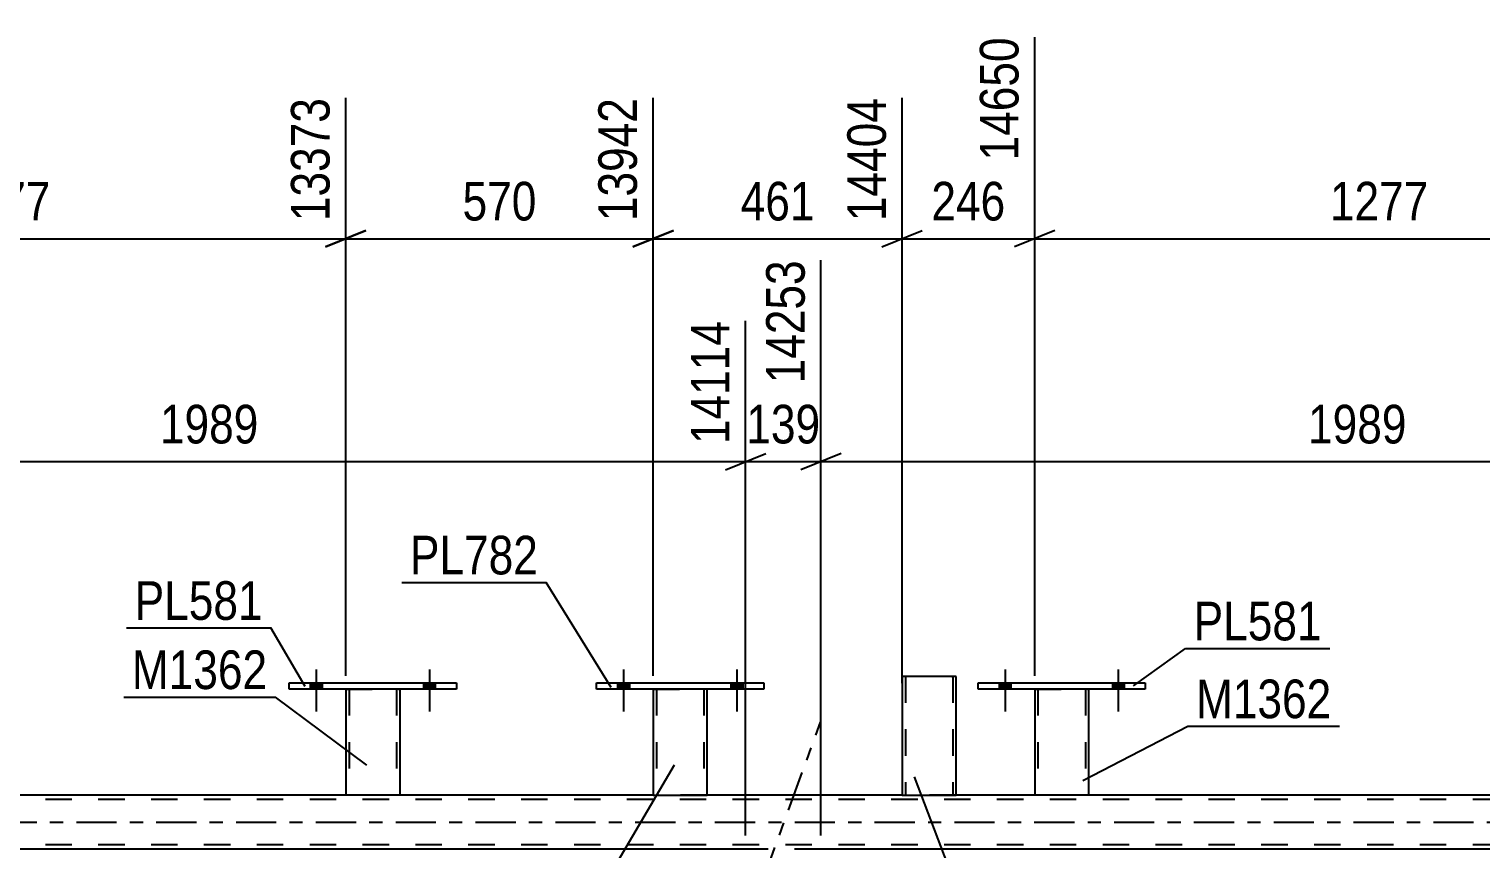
# Model space of a CAD drawing. Header units: millimetres. Extents: x 0 to 841, y 0 to 594.
# Drawn here: x 588.8 to 696.4, y 457.7 to 518.5 of the extents above; entities that cross this region are included whole.
import ezdxf

# ---------------------------------------------------------------- set-up
doc = ezdxf.new("R2010")
doc.units = ezdxf.units.MM
doc.linetypes.add('DXK_LINE_DOT2', pattern=[3.9198, 1.9599, -1.9599])
doc.linetypes.add('DXK_LINE_DOT3', pattern=[5.9187, 2.979, -0.9799, 0.9799, -0.9799])
doc.styles.add('Arial Narrow', font='ARIALN.TTF', dxfattribs={"height": 0.2})

# ---------------------------------------------------------------- blocks, each defined once
blk = doc.blocks.new('Part-318884981-3870 - 3854')
at = {"color": 7, "linetype": 'DXK_LINE_DOT3'}
blk.add_line((596.49, 327.05), (647.45, 467.06), dxfattribs=at)
blk = doc.blocks.new('Bolt-318884981-4314 - 3854')
at = {"linetype": 'Continuous'}
for points in [[(632.4, 469.5), (633.28, 469.5), (633.28, 469.98), (632.4, 469.98)], [(640.8, 469.5), (641.68, 469.5), (641.68, 469.98), (640.8, 469.98)]]:
    blk.add_hatch(color=1, dxfattribs=at).paths.add_polyline_path(points)
at = {"color": 1, "linetype": 'Continuous'}
for p, q in [((632.84, 470.98), (632.84, 467.86)), ((641.24, 470.98), (641.24, 467.86)), ((632.4, 469.98), (632.4, 469.5)), ((633.28, 469.98), (633.28, 469.5)), ((640.8, 469.98), (640.8, 469.5)), ((641.68, 469.98), (641.68, 469.5))]:
    blk.add_line(p, q, dxfattribs=at)
blk = doc.blocks.new('Part-318884981-3921 - 3854')
at = {"color": 2, "linetype": 'Continuous'}
for p, q in [((635.04, 461.66), (77.35, 461.66)), ((653.5, 461.66), (639.04, 461.66)), ((740.89, 461.66), (657.5, 461.66)), ((641.9, 457.66), (562.34, 457.66)), ((727.04, 457.66), (647.48, 457.66))]:
    blk.add_line(p, q, dxfattribs=at)
at = {"color": 7, "linetype": 'DXK_LINE_DOT2'}
for p, q in [((740.89, 461.34), (77.35, 461.34)), ((639.04, 461.66), (635.04, 461.66)), ((657.5, 461.66), (653.5, 461.66)), ((740.89, 457.98), (77.35, 457.98)), ((647.48, 457.66), (641.9, 457.66))]:
    blk.add_line(p, q, dxfattribs=at)
at = {"color": 7, "linetype": 'DXK_LINE_DOT3'}
blk.add_line((77.35, 459.66), (740.89, 459.66), dxfattribs=at)
blk = doc.blocks.new('Bolt-318884981-4264 - 3854')
at = {"linetype": 'Continuous'}
for points in [[(660.69, 469.5), (661.57, 469.5), (661.57, 469.98), (660.69, 469.98)], [(669.09, 469.5), (669.97, 469.5), (669.97, 469.98), (669.09, 469.98)]]:
    blk.add_hatch(color=1, dxfattribs=at).paths.add_polyline_path(points)
at = {"color": 1, "linetype": 'Continuous'}
for p, q in [((661.13, 470.98), (661.13, 467.86)), ((669.53, 470.98), (669.53, 467.86)), ((660.69, 469.98), (660.69, 469.5)), ((661.57, 469.98), (661.57, 469.5)), ((669.09, 469.98), (669.09, 469.5)), ((669.97, 469.98), (669.97, 469.5))]:
    blk.add_line(p, q, dxfattribs=at)
blk = doc.blocks.new('Bolt-318884981-4265 - 3854')
at = {"linetype": 'Continuous'}
for points in [[(660.69, 469.5), (661.57, 469.5), (661.57, 469.98), (660.69, 469.98)], [(669.09, 469.5), (669.97, 469.5), (669.97, 469.98), (669.09, 469.98)]]:
    blk.add_hatch(color=1, dxfattribs=at).paths.add_polyline_path(points)
at = {"color": 1, "linetype": 'Continuous'}
for p, q in [((661.13, 470.98), (661.13, 467.86)), ((669.53, 470.98), (669.53, 467.86)), ((660.69, 469.98), (660.69, 469.5)), ((661.57, 469.98), (661.57, 469.5)), ((669.09, 469.98), (669.09, 469.5)), ((669.97, 469.98), (669.97, 469.5))]:
    blk.add_line(p, q, dxfattribs=at)
blk = doc.blocks.new('Part-318884981-4320 - 3854')
at = {"color": 2, "linetype": 'Continuous'}
for p, q in [((657.5, 470.46), (653.5, 470.46)), ((653.5, 470.46), (653.5, 461.66)), ((657.5, 461.66), (657.5, 470.46)), ((653.5, 461.66), (657.5, 461.66))]:
    blk.add_line(p, q, dxfattribs=at)
at = {"color": 7, "linetype": 'DXK_LINE_DOT2'}
for p, q in [((653.74, 470.46), (653.74, 461.66)), ((657.19, 470.46), (657.2, 470.46)), ((657.2, 470.46), (657.24, 470.46)), ((657.24, 470.46), (657.26, 470.46)), ((657.26, 470.46), (657.26, 461.66)), ((657.24, 461.66), (657.2, 461.66)), ((657.24, 461.66), (657.2, 461.66)), ((657.26, 461.66), (657.24, 461.66)), ((657.24, 461.66), (657.26, 461.66))]:
    blk.add_line(p, q, dxfattribs=at)
blk = doc.blocks.new('Part-318884981-4212 - 3854')
at = {"color": 7, "linetype": 'DXK_LINE_DOT2'}
for p, q in [((612.25, 469.51), (616.25, 469.51)), ((612.25, 469.5), (612.25, 469.51)), ((612.25, 469.51), (612.25, 469.5)), ((612.49, 469.51), (612.49, 461.67)), ((616.01, 469.51), (616.01, 461.67)), ((616.25, 469.51), (616.25, 469.5)), ((616.25, 469.5), (616.25, 469.51)), ((615.95, 461.67), (615.99, 461.67)), ((615.95, 461.67), (615.99, 461.67)), ((615.99, 461.67), (616.01, 461.67)), ((615.99, 461.67), (616.01, 461.67))]:
    blk.add_line(p, q, dxfattribs=at)
at = {"color": 2, "linetype": 'Continuous'}
for p, q in [((612.25, 469.5), (612.25, 461.67)), ((616.25, 469.5), (616.25, 461.67)), ((612.25, 461.67), (616.25, 461.67))]:
    blk.add_line(p, q, dxfattribs=at)
blk = doc.blocks.new('Part-318884981-4217 - 3854')
at = {"color": 2, "linetype": 'Continuous'}
for p, q in [((608.05, 469.98), (620.45, 469.98)), ((608.05, 469.5), (608.05, 469.98)), ((620.45, 469.5), (608.05, 469.5)), ((620.45, 469.98), (620.45, 469.5))]:
    blk.add_line(p, q, dxfattribs=at)
blk = doc.blocks.new('Part-318884981-4222 - 3854')
at = {"color": 7, "linetype": 'DXK_LINE_DOT2'}
for p, q in [((663.33, 469.51), (667.33, 469.51)), ((663.33, 469.5), (663.33, 469.51)), ((663.33, 469.51), (663.33, 469.5)), ((663.57, 469.51), (663.57, 461.67)), ((667.09, 469.51), (667.09, 461.67)), ((667.33, 469.51), (667.33, 469.5)), ((667.33, 469.5), (667.33, 469.51)), ((667.04, 461.67), (667.07, 461.67)), ((667.04, 461.67), (667.07, 461.67)), ((667.07, 461.67), (667.09, 461.67)), ((667.07, 461.67), (667.09, 461.67))]:
    blk.add_line(p, q, dxfattribs=at)
at = {"color": 2, "linetype": 'Continuous'}
for p, q in [((663.33, 469.5), (663.33, 461.67)), ((667.33, 469.5), (667.33, 461.67)), ((663.33, 461.67), (667.33, 461.67))]:
    blk.add_line(p, q, dxfattribs=at)
blk = doc.blocks.new('Part-318884981-4227 - 3854')
at = {"color": 2, "linetype": 'Continuous'}
for p, q in [((659.13, 469.98), (671.53, 469.98)), ((659.13, 469.5), (659.13, 469.98)), ((671.53, 469.5), (659.13, 469.5)), ((671.53, 469.98), (671.53, 469.5))]:
    blk.add_line(p, q, dxfattribs=at)
blk = doc.blocks.new('Bolt-318884981-4278 - 3854')
at = {"linetype": 'Continuous'}
for points in [[(609.61, 469.5), (610.49, 469.5), (610.49, 469.98), (609.61, 469.98)], [(618.01, 469.5), (618.89, 469.5), (618.89, 469.98), (618.01, 469.98)]]:
    blk.add_hatch(color=1, dxfattribs=at).paths.add_polyline_path(points)
at = {"color": 1, "linetype": 'Continuous'}
for p, q in [((610.05, 470.98), (610.05, 467.86)), ((618.45, 470.98), (618.45, 467.86)), ((609.61, 469.98), (609.61, 469.5)), ((610.49, 469.98), (610.49, 469.5)), ((618.01, 469.98), (618.01, 469.5)), ((618.89, 469.98), (618.89, 469.5))]:
    blk.add_line(p, q, dxfattribs=at)
blk = doc.blocks.new('Bolt-318884981-4279 - 3854')
at = {"linetype": 'Continuous'}
for points in [[(609.61, 469.5), (610.49, 469.5), (610.49, 469.98), (609.61, 469.98)], [(618.01, 469.5), (618.89, 469.5), (618.89, 469.98), (618.01, 469.98)]]:
    blk.add_hatch(color=1, dxfattribs=at).paths.add_polyline_path(points)
at = {"color": 1, "linetype": 'Continuous'}
for p, q in [((610.05, 470.98), (610.05, 467.86)), ((618.45, 470.98), (618.45, 467.86)), ((609.61, 469.98), (609.61, 469.5)), ((610.49, 469.98), (610.49, 469.5)), ((618.01, 469.98), (618.01, 469.5)), ((618.89, 469.98), (618.89, 469.5))]:
    blk.add_line(p, q, dxfattribs=at)
blk = doc.blocks.new('Part-318884981-4308 - 3854')
at = {"color": 7, "linetype": 'DXK_LINE_DOT2'}
for p, q in [((635.04, 469.51), (639.04, 469.51)), ((635.04, 469.5), (635.04, 469.51)), ((635.04, 469.51), (635.04, 469.5)), ((635.28, 469.51), (635.28, 461.66)), ((638.8, 469.51), (638.8, 461.66)), ((639.04, 469.51), (639.04, 469.5)), ((639.04, 469.5), (639.04, 469.51)), ((638.75, 461.66), (638.79, 461.66)), ((638.75, 461.66), (638.79, 461.66)), ((638.79, 461.66), (638.8, 461.66)), ((638.79, 461.66), (638.8, 461.66))]:
    blk.add_line(p, q, dxfattribs=at)
at = {"color": 2, "linetype": 'Continuous'}
for p, q in [((635.04, 469.5), (635.04, 461.66)), ((639.04, 461.66), (639.04, 469.5)), ((635.04, 461.66), (639.04, 461.66))]:
    blk.add_line(p, q, dxfattribs=at)
blk = doc.blocks.new('Part-318884981-4313 - 3854')
at = {"color": 2, "linetype": 'Continuous'}
for p, q in [((630.84, 469.98), (643.24, 469.98)), ((630.84, 469.5), (630.84, 469.98)), ((643.24, 469.5), (630.84, 469.5)), ((643.24, 469.98), (643.24, 469.5))]:
    blk.add_line(p, q, dxfattribs=at)
blk = doc.blocks.new('Bolt-318884981-4315 - 3854')
at = {"linetype": 'Continuous'}
for points in [[(632.4, 469.5), (633.28, 469.5), (633.28, 469.98), (632.4, 469.98)], [(640.8, 469.5), (641.68, 469.5), (641.68, 469.98), (640.8, 469.98)]]:
    blk.add_hatch(color=1, dxfattribs=at).paths.add_polyline_path(points)
at = {"color": 1, "linetype": 'Continuous'}
for p, q in [((632.84, 470.98), (632.84, 467.86)), ((641.24, 470.98), (641.24, 467.86)), ((632.4, 469.98), (632.4, 469.5)), ((633.28, 469.98), (633.28, 469.5)), ((640.8, 469.98), (640.8, 469.5)), ((641.68, 469.98), (641.68, 469.5))]:
    blk.add_line(p, q, dxfattribs=at)
blk = doc.blocks.new('StraightDimension-318884981-15066 - 3854')
at = {"color": 7, "linetype": 'Continuous'}
for p, q in [((635.04, 470.51), (635.04, 513.35)), ((653.5, 469.95), (653.5, 513.35)), ((636.54, 503.51), (633.54, 502.31)), ((635.04, 502.91), (653.5, 502.91)), ((652, 502.31), (655, 503.51))]:
    blk.add_line(p, q, dxfattribs=at)
at = {"color": 0}
blk.add_wipeout([(647.61, 503.66), (647.61, 507.86), (640.93, 507.86), (640.93, 503.66)], dxfattribs=at)
at = {"color": 3, "style": 'Arial Narrow'}
blk.add_text('461', height=2.863, dxfattribs=at).set_placement((641.53, 504.26))
at = {"color": 0, "linetype": 'Continuous'}
blk.add_wipeout([(652.9, 513.95), (648.7, 513.95), (648.7, 503.61), (652.9, 503.61)], dxfattribs=at)
at = {"color": 3, "linetype": 'Continuous', "style": 'Arial Narrow'}
blk.add_text('14404', height=2.863, rotation=90.0002, dxfattribs=at).set_placement((652.3, 504.21))
blk = doc.blocks.new('StraightDimension-318884981-15064 - 3854')
at = {"color": 7, "linetype": 'Continuous'}
for p, q in [((663.33, 470.51), (663.33, 517.85)), ((714.41, 470.51), (714.41, 513.35)), ((664.83, 503.51), (661.83, 502.31)), ((663.33, 502.91), (714.41, 502.91)), ((712.91, 502.31), (715.91, 503.51))]:
    blk.add_line(p, q, dxfattribs=at)
at = {"color": 0}
blk.add_wipeout([(693.13, 503.66), (693.13, 507.86), (684.62, 507.86), (684.62, 503.66)], dxfattribs=at)
at = {"color": 3, "style": 'Arial Narrow'}
blk.add_text('1277', height=2.863, dxfattribs=at).set_placement((685.22, 504.26))
at = {"color": 0, "linetype": 'Continuous'}
blk.add_wipeout([(713.81, 513.95), (709.61, 513.95), (709.61, 503.61), (713.81, 503.61)], dxfattribs=at)
at = {"color": 3, "linetype": 'Continuous', "style": 'Arial Narrow'}
blk.add_text('15927', height=2.863, rotation=90.0002, dxfattribs=at).set_placement((713.21, 504.21))
blk = doc.blocks.new('StraightDimension-318884981-15519 - 3854')
at = {"color": 7, "linetype": 'Continuous'}
for p, q in [((647.48, 458.66), (647.48, 501.32)), ((641.9, 458.66), (641.9, 496.82)), ((640.4, 485.78), (643.4, 486.98)), ((648.98, 486.98), (645.98, 485.78)), ((641.9, 486.38), (647.48, 486.38))]:
    blk.add_line(p, q, dxfattribs=at)
at = {"color": 0}
blk.add_wipeout([(648.03, 487.13), (648.03, 491.33), (641.35, 491.33), (641.35, 487.13)], dxfattribs=at)
at = {"color": 3, "style": 'Arial Narrow'}
blk.add_text('139', height=2.863, dxfattribs=at).set_placement((641.95, 487.73))
at = {"color": 0, "linetype": 'Continuous'}
blk.add_wipeout([(646.88, 501.92), (642.68, 501.92), (642.68, 491.58), (646.88, 491.58)], dxfattribs=at)
at = {"color": 3, "linetype": 'Continuous', "style": 'Arial Narrow'}
blk.add_text('14253', height=2.863, rotation=90.0002, dxfattribs=at).set_placement((646.28, 492.18))
blk = doc.blocks.new('StraightDimension-318884981-15065 - 3854')
at = {"color": 7, "linetype": 'Continuous'}
for p, q in [((663.33, 470.51), (663.33, 517.85)), ((653.5, 469.95), (653.5, 513.35)), ((652, 502.31), (655, 503.51)), ((653.5, 502.91), (663.33, 502.91)), ((664.83, 503.51), (661.83, 502.31))]:
    blk.add_line(p, q, dxfattribs=at)
at = {"color": 0}
blk.add_wipeout([(661.76, 503.66), (661.76, 507.86), (655.07, 507.86), (655.07, 503.66)], dxfattribs=at)
at = {"color": 3, "style": 'Arial Narrow'}
blk.add_text('246', height=2.863, dxfattribs=at).set_placement((655.67, 504.26))
at = {"color": 0, "linetype": 'Continuous'}
blk.add_wipeout([(662.73, 518.45), (658.53, 518.45), (658.53, 508.11), (662.73, 508.11)], dxfattribs=at)
at = {"color": 3, "linetype": 'Continuous', "style": 'Arial Narrow'}
blk.add_text('14650', height=2.863, rotation=90.0002, dxfattribs=at).set_placement((662.13, 508.71))
blk = doc.blocks.new('StraightDimension-318884981-15067 - 3854')
at = {"color": 7, "linetype": 'Continuous'}
for p, q in [((612.25, 470.51), (612.25, 513.35)), ((635.04, 470.51), (635.04, 513.35)), ((613.75, 503.51), (610.75, 502.31)), ((612.25, 502.91), (635.04, 502.91)), ((633.54, 502.31), (636.54, 503.51))]:
    blk.add_line(p, q, dxfattribs=at)
at = {"color": 0}
blk.add_wipeout([(626.99, 503.66), (626.99, 507.86), (620.31, 507.86), (620.31, 503.66)], dxfattribs=at)
at = {"color": 3, "style": 'Arial Narrow'}
blk.add_text('570', height=2.863, dxfattribs=at).set_placement((620.91, 504.26))
at = {"color": 0, "linetype": 'Continuous'}
blk.add_wipeout([(634.44, 513.95), (630.24, 513.95), (630.24, 503.61), (634.44, 503.61)], dxfattribs=at)
at = {"color": 3, "linetype": 'Continuous', "style": 'Arial Narrow'}
blk.add_text('13942', height=2.863, rotation=90.0002, dxfattribs=at).set_placement((633.84, 504.21))
blk = doc.blocks.new('StraightDimension-318884981-15068 - 3854')
at = {"color": 7, "linetype": 'Continuous'}
for p, q in [((561.17, 470.51), (561.17, 513.35)), ((612.25, 470.51), (612.25, 513.35)), ((562.67, 503.51), (559.67, 502.31)), ((561.17, 502.91), (612.25, 502.91)), ((610.75, 502.31), (613.75, 503.51))]:
    blk.add_line(p, q, dxfattribs=at)
at = {"color": 0}
blk.add_wipeout([(590.97, 503.66), (590.97, 507.86), (582.45, 507.86), (582.45, 503.66)], dxfattribs=at)
at = {"color": 3, "style": 'Arial Narrow'}
blk.add_text('1277', height=2.863, dxfattribs=at).set_placement((583.05, 504.26))
at = {"color": 0, "linetype": 'Continuous'}
blk.add_wipeout([(611.65, 513.95), (607.45, 513.95), (607.45, 503.61), (611.65, 503.61)], dxfattribs=at)
at = {"color": 3, "linetype": 'Continuous', "style": 'Arial Narrow'}
blk.add_text('13373', height=2.863, rotation=90.0002, dxfattribs=at).set_placement((611.05, 504.21))
blk = doc.blocks.new('StraightDimension-318884981-15518 - 3854')
at = {"color": 7, "linetype": 'Continuous'}
for p, q in [((647.48, 458.66), (647.48, 501.32)), ((727.04, 458.66), (727.04, 496.82)), ((648.98, 486.98), (645.98, 485.78)), ((725.54, 485.78), (728.54, 486.98)), ((647.48, 486.38), (727.04, 486.38))]:
    blk.add_line(p, q, dxfattribs=at)
at = {"color": 0}
blk.add_wipeout([(691.51, 487.13), (691.51, 491.33), (683, 491.33), (683, 487.13)], dxfattribs=at)
at = {"color": 3, "style": 'Arial Narrow'}
blk.add_text('1989', height=2.863, dxfattribs=at).set_placement((683.6, 487.73))
at = {"color": 0, "linetype": 'Continuous'}
blk.add_wipeout([(726.44, 497.42), (722.24, 497.42), (722.24, 487.08), (726.44, 487.08)], dxfattribs=at)
at = {"color": 3, "linetype": 'Continuous', "style": 'Arial Narrow'}
blk.add_text('16242', height=2.863, rotation=90.0002, dxfattribs=at).set_placement((725.84, 487.68))
blk = doc.blocks.new('StraightDimension-318884981-15520 - 3854')
at = {"color": 7, "linetype": 'Continuous'}
for p, q in [((562.34, 458.66), (562.34, 501.32)), ((641.9, 458.66), (641.9, 496.82)), ((563.84, 486.98), (560.84, 485.78)), ((640.4, 485.78), (643.4, 486.98)), ((562.34, 486.38), (641.9, 486.38))]:
    blk.add_line(p, q, dxfattribs=at)
at = {"color": 0}
blk.add_wipeout([(606.38, 487.13), (606.38, 491.33), (597.87, 491.33), (597.87, 487.13)], dxfattribs=at)
at = {"color": 3, "style": 'Arial Narrow'}
blk.add_text('1989', height=2.863, dxfattribs=at).set_placement((598.47, 487.73))
at = {"color": 0, "linetype": 'Continuous'}
blk.add_wipeout([(641.3, 497.42), (637.1, 497.42), (637.1, 487.08), (641.3, 487.08)], dxfattribs=at)
at = {"color": 3, "linetype": 'Continuous', "style": 'Arial Narrow'}
blk.add_text('14114', height=2.863, rotation=90.0002, dxfattribs=at).set_placement((640.7, 487.68))
blk = doc.blocks.new('Mark-318884981-4316 - 3854')
at = {"color": 30, "linetype": 'Continuous'}
for p, q in [((654.39, 463.01), (658.77, 451.53)), ((658.77, 451.53), (670.02, 451.53))]:
    blk.add_line(p, q, dxfattribs=at)
at = {"color": 0}
blk.add_wipeout([(669.42, 452.13), (669.42, 455.13), (659.37, 455.13), (659.37, 452.13)], dxfattribs=at)
blk.add_wipeout([(669.42, 452.13), (669.42, 455.13), (659.37, 455.13), (659.37, 452.13)], dxfattribs=at)
at = {"color": 3, "style": 'Arial Narrow'}
blk.add_text('M1535', height=2.863, dxfattribs=at).set_placement((659.37, 452.13))
blk = doc.blocks.new('Mark-318884981-4208 - 3854')
at = {"color": 30, "linetype": 'Continuous'}
for p in [(595.79, 468.92), (613.8, 463.88)]:
    blk.add_line(p, (607.04, 468.92), dxfattribs=at)
at = {"color": 0}
blk.add_wipeout([(606.44, 469.52), (606.44, 472.52), (596.39, 472.52), (596.39, 469.52)], dxfattribs=at)
blk.add_wipeout([(606.44, 469.52), (606.44, 472.52), (596.39, 472.52), (596.39, 469.52)], dxfattribs=at)
at = {"color": 3, "style": 'Arial Narrow'}
blk.add_text('M1362', height=2.863, dxfattribs=at).set_placement((596.39, 469.52))
blk = doc.blocks.new('Mark-318884981-4213 - 3854')
at = {"color": 30, "linetype": 'Continuous'}
for p in [(596, 474.05), (609.24, 469.72)]:
    blk.add_line(p, (606.7, 474.05), dxfattribs=at)
at = {"color": 0}
blk.add_wipeout([(606.1, 474.65), (606.1, 477.65), (596.6, 477.65), (596.6, 474.65)], dxfattribs=at)
blk.add_wipeout([(606.1, 474.65), (606.1, 477.65), (596.6, 477.65), (596.6, 474.65)], dxfattribs=at)
at = {"color": 3, "style": 'Arial Narrow'}
blk.add_text('PL581', height=2.863, dxfattribs=at).set_placement((596.6, 474.65))
blk = doc.blocks.new('Mark-318884981-4218 - 3854')
at = {"color": 30, "linetype": 'Continuous'}
for p, q in [((666.89, 462.74), (674.69, 466.76)), ((674.69, 466.76), (685.94, 466.76))]:
    blk.add_line(p, q, dxfattribs=at)
at = {"color": 0}
blk.add_wipeout([(685.34, 467.36), (685.34, 470.36), (675.29, 470.36), (675.29, 467.36)], dxfattribs=at)
blk.add_wipeout([(685.34, 467.36), (685.34, 470.36), (675.29, 470.36), (675.29, 467.36)], dxfattribs=at)
at = {"color": 3, "style": 'Arial Narrow'}
blk.add_text('M1362', height=2.863, dxfattribs=at).set_placement((675.29, 467.36))
blk = doc.blocks.new('Mark-318884981-4223 - 3854')
at = {"color": 30, "linetype": 'Continuous'}
for p, q in [((670.66, 469.75), (674.52, 472.53)), ((674.52, 472.53), (685.22, 472.53))]:
    blk.add_line(p, q, dxfattribs=at)
at = {"color": 0}
blk.add_wipeout([(684.62, 473.13), (684.62, 476.13), (675.12, 476.13), (675.12, 473.13)], dxfattribs=at)
blk.add_wipeout([(684.62, 473.13), (684.62, 476.13), (675.12, 476.13), (675.12, 473.13)], dxfattribs=at)
at = {"color": 3, "style": 'Arial Narrow'}
blk.add_text('PL581', height=2.863, dxfattribs=at).set_placement((675.12, 473.13))
blk = doc.blocks.new('Mark-318884981-4304 - 3854')
at = {"color": 30, "linetype": 'Continuous'}
for p in [(636.6, 463.87), (619.04, 453.15)]:
    blk.add_line(p, (630.29, 453.15), dxfattribs=at)
at = {"color": 0}
blk.add_wipeout([(629.69, 453.75), (629.69, 456.75), (619.64, 456.75), (619.64, 453.75)], dxfattribs=at)
blk.add_wipeout([(629.69, 453.75), (629.69, 456.75), (619.64, 456.75), (619.64, 453.75)], dxfattribs=at)
at = {"color": 3, "style": 'Arial Narrow'}
blk.add_text('M1545', height=2.863, dxfattribs=at).set_placement((619.64, 453.75))
blk = doc.blocks.new('Mark-318884981-4309 - 3854')
at = {"color": 30, "linetype": 'Continuous'}
for p in [(616.41, 477.42), (631.93, 469.64)]:
    blk.add_line(p, (627.11, 477.42), dxfattribs=at)
at = {"color": 0}
blk.add_wipeout([(626.51, 478.02), (626.51, 481.02), (617.01, 481.02), (617.01, 478.02)], dxfattribs=at)
blk.add_wipeout([(626.51, 478.02), (626.51, 481.02), (617.01, 481.02), (617.01, 478.02)], dxfattribs=at)
at = {"color": 3, "style": 'Arial Narrow'}
blk.add_text('PL782', height=2.863, dxfattribs=at).set_placement((617.01, 478.02))

msp = doc.modelspace()

# ---------------------------------------------------------------- block references
for name in ['Bolt-318884981-4278 - 3854', 'Bolt-318884981-4279 - 3854', 'Bolt-318884981-4314 - 3854', 'Bolt-318884981-4315 - 3854', 'Part-318884981-4320 - 3854', 'Bolt-318884981-4264 - 3854', 'Bolt-318884981-4265 - 3854', 'Part-318884981-4217 - 3854', 'Part-318884981-4212 - 3854', 'Part-318884981-4313 - 3854', 'Part-318884981-4308 - 3854', 'Part-318884981-4227 - 3854', 'Part-318884981-4222 - 3854', 'Part-318884981-3870 - 3854', 'Part-318884981-3921 - 3854']:
    msp.add_blockref(name, (0, 0))

# ---------------------------------------------------------------- next in the draw order: block references
for name in ['StraightDimension-318884981-15064 - 3854', 'StraightDimension-318884981-15066 - 3854']:
    msp.add_blockref(name, (0, 0))

# ---------------------------------------------------------------- next in the draw order: block references
for name in ['StraightDimension-318884981-15065 - 3854', 'StraightDimension-318884981-15067 - 3854', 'StraightDimension-318884981-15519 - 3854']:
    msp.add_blockref(name, (0, 0))

# ---------------------------------------------------------------- next in the draw order: block references
for name in ['StraightDimension-318884981-15068 - 3854', 'StraightDimension-318884981-15518 - 3854']:
    msp.add_blockref(name, (0, 0))

# ---------------------------------------------------------------- next in the draw order: block references
for name in ['StraightDimension-318884981-15520 - 3854', 'Mark-318884981-4316 - 3854']:
    msp.add_blockref(name, (0, 0))

# ---------------------------------------------------------------- next in the draw order: block references
for name in ['Mark-318884981-4309 - 3854', 'Mark-318884981-4208 - 3854', 'Mark-318884981-4218 - 3854', 'Mark-318884981-4304 - 3854']:
    msp.add_blockref(name, (0, 0))

# ---------------------------------------------------------------- next in the draw order: block references
for name in ['Mark-318884981-4213 - 3854', 'Mark-318884981-4223 - 3854']:
    msp.add_blockref(name, (0, 0))

doc.saveas('drawing.dxf')
